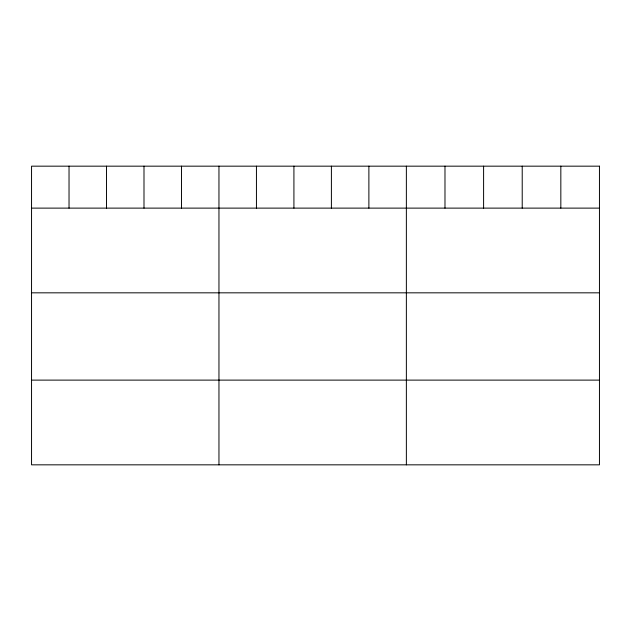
<?xml version="1.0" encoding="UTF-8"?>
<svg xmlns="http://www.w3.org/2000/svg" width="631" height="631" viewBox="0 0 631 631"><rect width="100%" height="100%" fill="white"/><g stroke="black" fill="none" stroke-linecap="round" stroke-linejoin="round"><path stroke-width="0.95" d="M31.55 208.12L599.45 208.12M31.55 292.831L599.45 292.831M31.55 380.114L599.45 380.114M560.833 166.166L560.833 208.12M522.216 166.166L522.216 208.12M483.598 166.166L483.598 208.12M444.981 166.166L444.981 208.12M406.364 166.166L406.364 464.834M368.883 166.166L368.883 208.12M331.401 166.166L331.401 208.12M293.92 166.166L293.92 208.12M256.438 166.166L256.438 208.12M218.957 166.166L218.957 464.834M181.476 166.166L181.476 208.12M143.994 166.166L143.994 208.12M106.513 166.166L106.513 208.12M69.031 166.166L69.031 208.12M599.45 166.166L31.55 166.166L31.55 464.834L599.45 464.834L599.45 166.166"/></g></svg>
